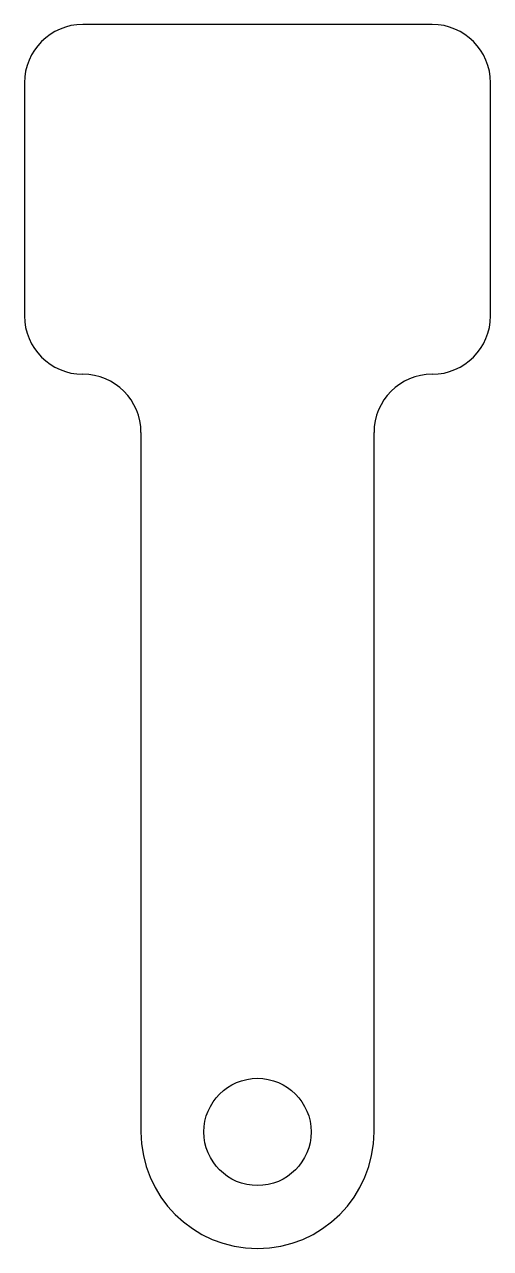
# Model space of a CAD drawing. Header units: inches. Extents: x -0.5 to 0.5, y -0.25 to 2.38.
import ezdxf

# ---------------------------------------------------------------- set-up
doc = ezdxf.new("R2010")
doc.units = ezdxf.units.IN
doc.header["$MEASUREMENT"] = 0

msp = doc.modelspace()

# ---------------------------------------------------------------- linework, layer by layer
at = {"linetype": 'Continuous', "lineweight": 25}
for p, q in [((0.375, 2.375), (-0.375, 2.375)), ((-0.5, 2.25), (-0.5, 1.75)), ((0.5, 1.75), (0.5, 2.25)), ((-0.25, 1.5), (-0.25, 0)), ((0.25, 0), (0.25, 1.5))]:
    msp.add_line(p, q, dxfattribs=at)
msp.add_circle((0, 0), 0.115, dxfattribs=at)
for centre, radius, start, end in [((-0.375, 2.25), 0.125, 90, 180), ((0.375, 2.25), 0.125, 0, 90), ((-0.375, 1.75), 0.125, 180, 270), ((0.375, 1.75), 0.125, 270, 0), ((-0.375, 1.5), 0.125, 0, 90), ((0.375, 1.5), 0.125, 90, 180), ((0, 0), 0.25, 180, 0)]:
    msp.add_arc(centre, radius, start, end, dxfattribs=at)

doc.saveas('drawing.dxf')
